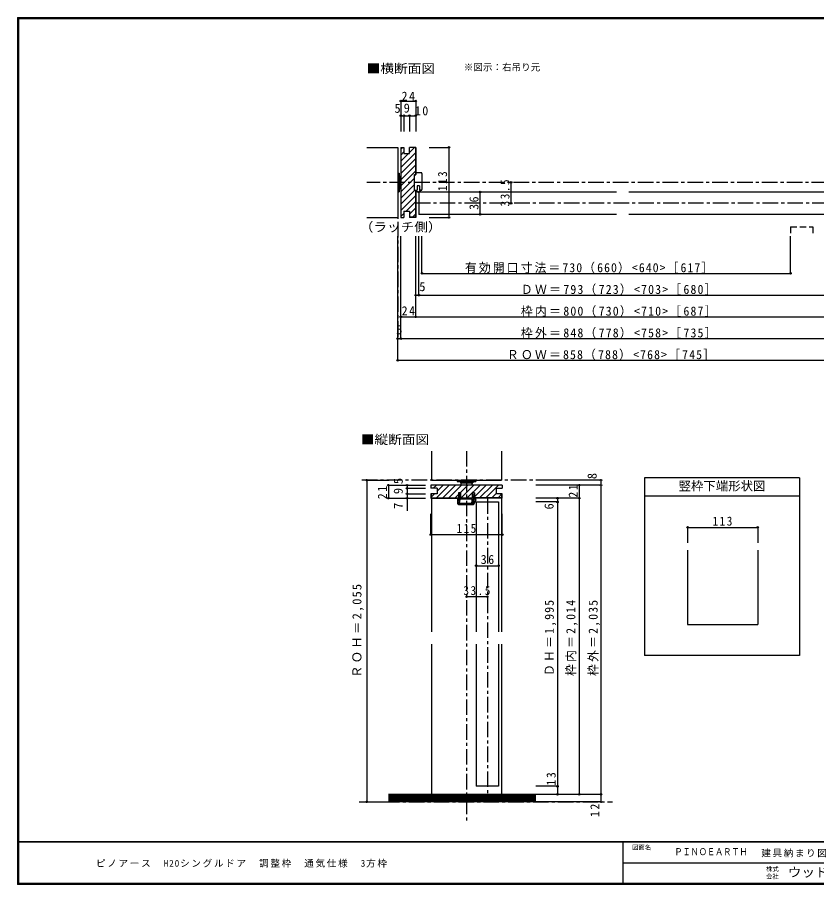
# Model space of a CAD drawing. Units: millimetres at full size, sheet at 1:5. Extents: x -973 to 977, y -718 to 696.
# Drawn here: x -973 to 314, y -701 to 696 of the extents above; entities that cross this region are included whole.
import ezdxf
from ezdxf.enums import TextEntityAlignment as Align

# ---------------------------------------------------------------- set-up
doc = ezdxf.new("R2010")
doc.units = ezdxf.units.MM
doc.header["$LTSCALE"] = 5
doc.header["$PDMODE"] = 32
doc.header["$PDSIZE"] = 2.5
doc.linetypes.add('CHAIN1', pattern=[8, 5, -1, 1, -1])
doc.linetypes.add('DASHED2', pattern=[3, 2, -1])
for name, color, linetype in [('0-0_補助線', 7, 'Continuous'), ('0-1_通り芯', 4, 'CHAIN1'), ('0-3_仕上げ', 7, 'Continuous'), ('0-4_枠', 4, 'Continuous'), ('0-6_扉', 6, 'Continuous'), ('0-7_金物', 7, 'Continuous'), ('0-A_文字', 3, 'Continuous'), ('0-B_寸法', 7, 'Continuous'), ('F-0_補助線', 7, 'Continuous'), ('F-1_枠', 6, 'Continuous'), ('F-A_文字', 7, 'Continuous')]:
    doc.layers.add(name, color=color, linetype=linetype)
doc.styles.add('ＭＳ ゴシック', font='')
doc.styles.get('ＭＳ ゴシック').set_extended_font_data('MS Gothic')

# ---------------------------------------------------------------- blocks, each defined once
blk = doc.blocks.new('13')
at = {"layer": '0-0_補助線'}
for p, q in [((-3.184, 13.914), (-3.184, 16.914)), ((5.816, 16.914), (-3.184, 16.914)), ((6.816, 15.914), (6.816, -10.086)), ((-4.984, 13.914), (-3.184, 13.914)), ((-4.984, -11.086), (-4.984, 13.914)), ((-4.984, -11.086), (-0.684, -11.086)), ((2.716, -4.086), (2.716, -11.086)), ((5.816, -11.086), (2.716, -11.086))]:
    blk.add_line(p, q, dxfattribs=at)
blk.add_lwpolyline([(2.716, -4.086), (-0.684, -4.086), (-0.684, -11.086)], dxfattribs=at)
for centre, radius, start, end in [((5.816, 15.914), 1, 0, 90), ((0.78, -9.605), 4.487, 199.27144, 340.72855), ((0.78, -9.605), 3.887, 202.39487, 337.60513), ((5.816, -10.086), 1, 270, 0)]:
    blk.add_arc(centre, radius, start, end, dxfattribs=at)

msp = doc.modelspace()

# ---------------------------------------------------------------- linework, layer by layer
at = {"layer": '0-0_補助線'}
for p, q in [((-360.7, 486.5), (-360.7, 373.5)), ((-360.7, 445), (-360.7, 415)), ((-360.7, 445), (-358.2, 445)), ((-358.2, 445), (-358.2, 415)), ((-358.2, 440), (-356.2, 440)), ((-356.2, 440), (-356.2, 420)), ((-356.2, 439), (-355.7, 439)), ((-358.2, 420), (-356.2, 420)), ((-356.2, 421), (-355.7, 421)), ((-360.7, 415), (-358.2, 415)), ((-263.918, -87.5), (-263.918, -78.8)), ((-263.393, -78.602), (-261.943, -80.502)), ((-261.618, -74), (-262.768, -74)), ((-262.168, -81), (-262.418, -81)), ((-262.405, -81.387), (-261.932, -83.105)), ((-262.118, -81), (-261.868, -81)), ((-261.618, -78.5), (-261.618, -74)), ((-261.117, -81.834), (-260.804, -82.695)), ((-260.668, -80.5), (-260.668, -81)), ((-241.918, -80), (-260.168, -80)), ((-239.418, -78.5), (-260.118, -78.5)), ((-240.868, -83.469), (-241.686, -86.092)), ((-241.418, -80.5), (-241.418, -82.46)), ((-240.168, -74), (-238.668, -71)), ((-240.168, -74), (-239.418, -74)), ((-240.018, -80), (-240.018, -82.337)), ((-238.918, -80), (-240.018, -80)), ((-238.618, -81), (-239.87, -82.203)), ((-239.468, -83), (-239.418, -83)), ((-239.418, -74), (-239.418, -78.5)), ((-239.418, -87), (-239.418, -83)), ((-238.918, -79.2), (-238.918, -80)), ((-237.918, -79.2), (-238.918, -79.2)), ((-236.418, -79.9), (-238.918, -79.9)), ((-238.668, -71), (-236.768, -74)), ((-237.918, -81), (-238.618, -81)), ((-237.918, -79.2), (-237.918, -74)), ((-237.918, -74), (-236.768, -74)), ((-236.418, -79.2), (-237.918, -79.2)), ((-237.918, -88), (-237.918, -81)), ((-235.434, -81.491), (-237.918, -86.44)), ((-234.808, -81.805), (-237.918, -88)), ((-262.918, -88.5), (-238.418, -88.5)), ((-239.418, -87), (-262.418, -87)), ((-239.573, -84.017), (-240.35, -86.509))]:
    msp.add_line(p, q, dxfattribs=at)
at = {"layer": '0-0_補助線', "color": 4}
for p, q in [((-355.7, 483.898), (-353.098, 486.5)), ((-355.7, 473.998), (-350.7, 478.998)), ((-355.7, 454.199), (-332.2, 477.699)), ((-355.7, 464.099), (-343.299, 476.5)), ((-341.7, 478.099), (-333.799, 486)), ((-355.7, 444.3), (-332.2, 467.8)), ((-355.7, 434.4), (-332.2, 457.9)), ((-355.7, 424.501), (-332.2, 448.001)), ((-355.7, 414.601), (-333.701, 436.6)), ((-355.7, 404.702), (-333.701, 426.701)), ((-355.7, 394.802), (-333.523, 416.979)), ((-355.7, 384.903), (-332.2, 408.403)), ((-347.204, 383.5), (-332.2, 398.503)), ((-355.7, 375.003), (-350.7, 380.003)), ((-341.7, 379.104), (-332.2, 388.604)), ((-336.905, 374), (-332.2, 378.704)), ((-303.375, -62.5), (-298.375, -57.5)), ((-298.076, -78), (-277.576, -57.5)), ((-296.289, -66.313), (-287.475, -57.5)), ((-288.176, -78), (-267.676, -57.5)), ((-278.277, -78), (-257.777, -57.5)), ((-260.377, -70), (-247.877, -57.5)), ((-258.478, -78), (-237.978, -57.5)), ((-248.579, -78), (-228.078, -57.5)), ((-236.768, -76.089), (-218.179, -57.5)), ((-228.78, -78), (-208.279, -57.5)), ((-218.88, -78), (-198.38, -57.5)), ((-306.789, -76.814), (-301.475, -71.5)), ((-268.378, -78), (-262.768, -72.391)), ((-208.981, -78), (-202.48, -71.5)), ((-199.081, -78), (-192.789, -71.708)), ((-307.289, -137.119), (-307.289, -103.876)), ((-192.289, -137.119), (-192.289, -103.876)), ((106.19, -125.5), (219.19, -125.5)), ((106.19, -125.5), (106.19, -150.5)), ((219.19, -125.5), (219.19, -150.5)), ((-307.289, -137.119), (-192.289, -137.119))]:
    msp.add_line(p, q, dxfattribs=at)
at = {"layer": '0-0_補助線', "color": 3}
for p, q in [((-355.7, 486.5), (-350.7, 486.5)), ((-355.7, 486.5), (-355.7, 373.5)), ((-350.7, 486.5), (-350.7, 476.5)), ((-350.7, 476.5), (-341.7, 476.5)), ((-341.7, 476.5), (-341.7, 486.5)), ((-331.7, 486.5), (-341.7, 486.5)), ((-332.2, 486), (-341.7, 486)), ((-332.2, 486), (-332.2, 442.991)), ((-331.7, 486.5), (-331.7, 442.991)), ((-333.701, 442.991), (-331.7, 442.991)), ((-333.701, 416.991), (-333.701, 442.991)), ((-331.7, 416.991), (-333.701, 416.991)), ((-332.2, 416.991), (-332.2, 374)), ((-331.7, 416.991), (-331.7, 373.5)), ((-350.7, 383.5), (-350.7, 373.5)), ((-350.7, 383.5), (-341.7, 383.5)), ((-341.7, 383.5), (-341.7, 373.5)), ((-355.7, 373.5), (-350.7, 373.5)), ((-332.2, 374), (-341.7, 374)), ((-331.7, 373.5), (-341.7, 373.5)), ((-307.289, -57.5), (-307.289, -62.5)), ((-192.289, -57.5), (-307.289, -57.5)), ((-297.289, -62.5), (-307.289, -62.5)), ((-297.289, -62.5), (-297.289, -71.5)), ((-202.289, -62.5), (-202.289, -71.5)), ((-202.289, -62.5), (-192.289, -62.5)), ((-192.289, -57.5), (-192.289, -62.5)), ((-297.289, -71.5), (-307.289, -71.5)), ((-307.289, -71.5), (-307.289, -78.5)), ((-307.289, -78.5), (-262.768, -78.5)), ((-240.468, -78.5), (-259.068, -78.5)), ((-236.768, -70), (-240.468, -70)), ((-240.468, -78.5), (-240.468, -70)), ((-236.768, -70), (-236.768, -78.5)), ((-192.789, -78), (-236.768, -78)), ((-192.289, -78.5), (-236.768, -78.5)), ((-192.289, -71.5), (-202.289, -71.5)), ((-192.789, -78), (-192.789, -71.5)), ((-192.289, -78.5), (-192.289, -71.5))]:
    msp.add_line(p, q, dxfattribs=at)
at = {"layer": '0-0_補助線', "color": 6}
for p, q in [((-326.7, 414.5), (-326.7, 378.5)), ((-234.289, -84.5), (-198.289, -84.5))]:
    msp.add_line(p, q, dxfattribs=at)
at = {"layer": '0-0_補助線', "color": 3}
for points in [[(-306.789, -71.5), (-306.789, -78), (-262.768, -78)], [(-259.068, -78.5), (-259.068, -70), (-262.768, -70), (-262.768, -78.5)]]:
    msp.add_lwpolyline(points, dxfattribs=at)
at = {"layer": '0-0_補助線'}
for points in [[(-259.368, -74), (-260.868, -71), (-262.768, -74)], [(-262.418, -87), (-262.418, -84.9), (-260.418, -84.9), (-260.418, -83.7), (-262.418, -83.7), (-262.418, -81)], [(-261.618, -78.5), (-261.868, -78.5), (-261.868, -81)], [(-259.368, -74), (-260.118, -74), (-260.118, -78.5)]]:
    msp.add_lwpolyline(points, dxfattribs=at)
for centre, radius, start, end in [((-263.618, -78.8), 0.3, 41.34778, 180), ((-262.118, -81.3), 0.3, 90, 196.79003), ((-262.168, -80.7), 0.3, 270, 41.34778), ((-261.368, -82.9), 0.6, 196.79003, 270), ((-261.368, -82.9), 0.6, 270, 23.33765), ((-261.668, -81), 1, 303.47738, 0), ((-260.168, -80.5), 0.5, 90, 180), ((-241.918, -80.5), 0.5, 0, 90), ((-240.218, -82.46), 1.2, 180, 237.21126), ((-239.218, -82.337), 0.8, 180, 221.40962), ((-239.468, -82.5), 0.5, 143.61521, 270), ((-240.718, -83.66), 1.2, 342.67017, 41.40962), ((-236.418, -81), 1.8, 333.42485, 90), ((-236.418, -81), 1.1, 333.42485, 90), ((-262.918, -87.5), 1, 180, 270), ((-241.018, -86.3), 0.7, 162.67017, 342.67017), ((-238.418, -88), 0.5, 270, 0)]:
    msp.add_arc(centre, radius, start, end, dxfattribs=at)
for p in [(106.19, -125.5), (219.19, -125.5), (-307.289, -137.119), (-192.289, -137.119)]:
    msp.add_point(p, dxfattribs=at)
at = {"layer": '0-1_通り芯'}
for p, q in [((-360.7, 486.5), (-360.7, 178.5)), ((411.006, 430), (-410.7, 430)), ((332.006, 396.5), (-331.7, 396.5)), ((-249.789, -2.5), (-249.789, -598.742)), ((-33.347, -49.5), (-422.595, -49.5)), ((-216.289, -78.5), (-216.289, -555.5)), ((-422.595, -567.5), (-14.84, -567.5))]:
    msp.add_line(p, q, dxfattribs=at)
at = {"layer": '0-3_仕上げ'}
for p, q in [((-410.7, 486.5), (-360.7, 486.5)), ((-410.7, 373.5), (-360.7, 373.5)), ((-306.289, -2.5), (-306.289, -49.5)), ((-193.289, -2.5), (-193.289, -49.5)), ((-306.289, -49.5), (-193.289, -49.5)), ((-138.347, -557), (-375.7, -557)), ((-138.347, -558.5), (-375.7, -558.5)), ((-138.347, -560), (-375.7, -560)), ((-138.347, -561.5), (-375.7, -561.5)), ((-138.347, -563), (-375.7, -563)), ((-138.347, -564.5), (-375.7, -564.5)), ((-138.347, -566), (-375.7, -566))]:
    msp.add_line(p, q, dxfattribs=at)
at = {"layer": '0-3_仕上げ', "color": 2}
for p, q in [((-138.347, -555.5), (-375.7, -555.5)), ((-138.347, -567.5), (-375.7, -567.5))]:
    msp.add_line(p, q, dxfattribs=at)
at = {"layer": '0-4_枠'}
for p, q in [((-306.289, -78.5), (-306.289, -293.5)), ((-193.289, -78.5), (-193.289, -293.5)), ((-306.289, -313.5), (-306.289, -555.5)), ((-193.289, -313.5), (-193.289, -555.5))]:
    msp.add_line(p, q, dxfattribs=at)
at = {"layer": '0-4_枠', "color": 3}
for p, q in [((106.19, -162.432), (106.19, -282.007)), ((219.19, -162.432), (219.19, -282.007)), ((106.19, -282.007), (219.19, -282.007))]:
    msp.add_line(p, q, dxfattribs=at)
at = {"layer": '0-6_扉'}
for p, q in [((-8.347, 414.5), (-326.7, 414.5)), ((330.006, 414.5), (11.653, 414.5)), ((-8.347, 378.5), (-326.7, 378.5)), ((330.006, 378.5), (11.653, 378.5)), ((-234.289, -84.5), (-234.289, -293.5)), ((-198.289, -84.5), (-198.289, -293.5)), ((-234.289, -313.5), (-234.289, -542.5)), ((-198.289, -313.5), (-198.289, -542.5)), ((-198.289, -542.5), (-234.289, -542.5))]:
    msp.add_line(p, q, dxfattribs=at)
at = {"layer": '0-6_扉', "linetype": 'DASHED2'}
for p, q in [((272.012, 358.408), (272.012, 343.5)), ((272.012, 358.408), (308.012, 358.408)), ((308.012, 358.408), (308.012, 343.5))]:
    msp.add_line(p, q, dxfattribs=at)
at = {"layer": '0-7_金物'}
for p, q in [((-264.789, -49.5), (-264.789, -51.5)), ((-264.789, -49.5), (-234.789, -49.5)), ((-264.789, -51.5), (-234.789, -51.5)), ((-259.789, -51.5), (-259.789, -53.5)), ((-259.789, -53.5), (-239.789, -53.5)), ((-258.789, -53.5), (-258.789, -57.5)), ((-240.789, -57.5), (-240.789, -53.5)), ((-239.789, -51.5), (-239.789, -53.5)), ((-234.789, -49.5), (-234.789, -51.5))]:
    msp.add_line(p, q, dxfattribs=at)
at = {"layer": '0-A_文字'}
for p, q in [((36.653, -45.5), (36.653, -332.007)), ((286.653, -45.5), (36.653, -45.5)), ((286.653, -45.5), (286.653, -332.007)), ((286.653, -75.5), (36.653, -75.5)), ((286.653, -332.007), (36.653, -332.007))]:
    msp.add_line(p, q, dxfattribs=at)
at = {"layer": '0-B_寸法', "color": 4}
for p, q in [((-355.7, 561.024), (-355.7, 511.982)), ((-355.7, 537.5), (-331.7, 537.5)), ((-350.7, 537.5), (-350.7, 511.982)), ((-341.7, 537.5), (-341.7, 511.982)), ((-309.84, 486.5), (-277.931, 486.5)), ((-277.931, 373.5), (-277.931, 486.5)), ((-177.931, 396.5), (-177.931, 430)), ((-227.931, 378.5), (-227.931, 414.5)), ((-309.84, 373.5), (-277.931, 373.5)), ((-360.7, 143.5), (-360.7, 343.5)), ((-355.7, 178.5), (-355.7, 343.5)), ((-331.7, 213.5), (-331.7, 343.5)), ((-326.7, 248.5), (-326.7, 343.5)), ((-321.7, 283.5), (-321.7, 343.5)), ((272.012, 283.5), (272.012, 343.5)), ((-321.7, 283.5), (272.012, 283.5)), ((-331.7, 248.5), (332.006, 248.5)), ((-355.7, 213.5), (356.006, 213.5)), ((-360.7, 178.5), (361.006, 178.5)), ((361.006, 143.5), (-360.7, 143.5)), ((-410.7, -49.5), (-374.442, -49.5)), ((-410.7, -49.5), (-410.7, -567.5)), ((-33.347, -49.5), (-138.347, -49.5)), ((-33.347, -49.5), (-33.347, -567.5)), ((-375.7, -57.5), (-315.7, -57.5)), ((-375.7, -57.5), (-375.7, -78.5)), ((-345.7, -57.5), (-345.7, -98.665)), ((-345.7, -62.5), (-315.7, -62.5)), ((-33.347, -57.5), (-138.347, -57.5)), ((-68.347, -57.5), (-68.347, -555.5)), ((-375.7, -78.5), (-315.7, -78.5)), ((-345.7, -71.5), (-315.7, -71.5)), ((-68.347, -78.5), (-138.347, -78.5)), ((-103.347, -78.5), (-103.347, -555.5)), ((-103.347, -84.5), (-138.347, -84.5)), ((-234.289, -187.191), (-198.289, -187.191)), ((-216.289, -237.191), (-249.789, -237.191)), ((-103.347, -542.5), (-138.347, -542.5)), ((-33.347, -555.5), (-138.347, -555.5)), ((-410.7, -567.5), (-374.442, -567.5)), ((-33.347, -567.5), (-138.347, -567.5))]:
    msp.add_line(p, q, dxfattribs=at)
msp.add_lwpolyline([(-355.7, 561.024), (-331.7, 561.024), (-331.7, 511.982)], dxfattribs=at)
at = {"layer": '0-B_寸法'}
for p in [(-355.7, 561.024), (-331.7, 561.024), (-355.7, 537.5), (-350.7, 537.5), (-341.7, 537.5), (-331.7, 537.5), (-277.931, 486.5), (-177.931, 430), (-227.931, 414.5), (-177.931, 396.5), (-227.931, 378.5), (-277.931, 373.5), (-321.7, 283.5), (272.012, 283.5), (-331.7, 248.5), (-326.7, 248.5), (-355.7, 213.5), (-331.7, 213.5), (-360.7, 178.5), (-355.7, 178.5), (-360.7, 143.5), (-410.7, -49.5), (-33.347, -49.5), (-375.7, -57.5), (-345.7, -57.5), (-345.7, -62.5), (-68.347, -57.5), (-33.347, -57.5), (-375.7, -78.5), (-345.7, -71.5), (-345.7, -78.5), (-103.347, -78.5), (-103.347, -84.5), (-68.347, -78.5), (-234.289, -187.191), (-198.289, -187.191), (-249.789, -237.191), (-216.289, -237.191), (-103.347, -542.5), (-103.347, -555.5), (-68.347, -555.5), (-33.347, -555.5), (-410.7, -567.5), (-33.347, -567.5)]:
    msp.add_point(p, dxfattribs=at)
at = {"layer": 'F-1_枠'}
for p, q in [((-973.347, 695.833), (-973.347, -700.833)), ((-973.347, 695.833), (976.653, 695.833)), ((-973.347, 695), (976.653, 695)), ((-973.347, 694.167), (976.653, 694.167)), ((-972.514, 695.833), (-972.514, -700.833)), ((-971.68, 695.833), (-971.68, -700.833)), ((976.653, -631.667), (-973.347, -631.667)), ((976.653, -632.5), (-973.347, -632.5)), ((1.653, -632.5), (1.653, -699.167)), ((1.653, -665.833), (974.986, -665.834)), ((976.653, -699.167), (-973.347, -699.167)), ((976.653, -700), (-973.347, -700)), ((976.653, -700.833), (-973.347, -700.833))]:
    msp.add_line(p, q, dxfattribs=at)

# ---------------------------------------------------------------- block references
at = {"layer": '0-0_補助線'}
msp.add_blockref('13', (-328.516, 428.577), dxfattribs=at)

# ---------------------------------------------------------------- texts
at = {"layer": '0-0_補助線', "char_height": 14.66, "attachment_point": 7, "style": 'ＭＳ ゴシック'}
for s, insert in [('\\T1.27;\\W0.9;113', (146.44, -123)), ('\\T1.27;\\W0.9;115', (-266.039, -134.619))]:
    msp.add_mtext(s, dxfattribs=dict(at, insert=insert))
at = {"layer": '0-A_文字', "color": 7, "style": 'ＭＳ ゴシック', "width": 1.1}
for s, p in [('■横断面図', (-410.7, 601.667)), ('（ラッチ側）', (-421.95, 346.605)), ('■縦断面図', (-420.108, 4.256))]:
    msp.add_text(s, height=14.66, dxfattribs=at).set_placement(p, align=Align.BOTTOM_LEFT)
at = {"layer": '0-A_文字', "color": 7, "style": 'ＭＳ ゴシック'}
for s, height, p in [('※図示：右吊り元', 11, (-254.281, 606.667)), ('竪枠下端形状図', 14.66, (91.653, -70.5))]:
    msp.add_text(s, height=height, dxfattribs=at).set_placement(p, align=Align.BOTTOM_LEFT)
at = {"layer": '0-B_寸法', "style": 'ＭＳ ゴシック'}
for s, p in [('5', (-365.87, 537.654)), ('9', (-351.083, 538.048)), ('5', (-325.95, 250.5)), ('5', (-363.2, 181))]:
    msp.add_text(s, height=14.66, dxfattribs=at).set_placement(p, align=Align.BOTTOM_LEFT)
for s, p in [('8', (-35.921, -47.857)), ('5', (-348.2, -55.792)), ('9', (-348.2, -72)), ('7', (-348.2, -95.662)), ('6', (-105.355, -96.654))]:
    msp.add_text(s, height=14.66, rotation=90, dxfattribs=at).set_placement(p, align=Align.BOTTOM_LEFT)
at = {"layer": '0-B_寸法', "char_height": 14.66, "attachment_point": 7, "style": 'ＭＳ ゴシック'}
for s, insert in [('\\T1.27;\\W0.95;24', (-354.469, 561.605)), ('\\T1.27;\\W0.95;10', (-333.05, 537.851)), ('\\T1.18;\\W0.95;有効開口寸法＝730（660）<640>［617］', (-252.347, 283.5)), ('\\T1.2;\\W0.95;ＤＷ＝793（723）<703>［680］', (-162.347, 248.5)), ('\\T1.27;\\W0.95;24', (-354.325, 216)), ('\\T1.2;\\W0.95;枠内＝800（730）<710>［687］', (-162.347, 213.5)), ('\\T1.2;\\W0.95;枠外＝848（778）<758>［735］', (-162.347, 178.5)), ('\\T1.19;\\W0.95;ＲＯＷ＝858（788）<768>［745］', (-184.847, 143.5)), ('\\T1.27;\\W0.95;36', (-226.914, -184.691)), ('\\T1.28;\\W0.9;33.5', (-254.914, -234.691))]:
    msp.add_mtext(s, dxfattribs=dict(at, insert=insert))
at = {"layer": '0-B_寸法', "char_height": 14.66, "attachment_point": 7, "rotation": 90, "style": 'ＭＳ ゴシック'}
for s, insert in [('\\T1.27;\\W0.9;113', (-281.008, 416.023)), ('\\T1.28;\\W0.9;33.5', (-180.431, 391.375)), ('\\T1.27;\\W0.95;36', (-230.431, 385.875)), ('\\T1.27;\\W0.95;21', (-378.2, -80.125)), ('\\T1.27;\\W0.95;21', (-70.847, -77.621)), ('\\T1.18;ＲＯＨ＝2,055', (-415.341, -368)), ('\\T1.19;\\W0.95;ＤＨ＝1,995', (-105.527, -364.75)), ('\\T1.19;\\W0.95;枠内＝2,014', (-70.847, -364.75)), ('\\T1.19;\\W0.95;枠外＝2,035', (-34.833, -364.75)), ('\\T1.27;\\W0.95;13', (-106.056, -541.32)), ('\\T1.27;\\W0.95;12', (-35.847, -591.958))]:
    msp.add_mtext(s, dxfattribs=dict(at, insert=insert))
at = {"layer": 'F-0_補助線', "style": 'ＭＳ ゴシック', "width": 0.85}
msp.add_text('ＰＩＮＯＥＡＲＴＨ', height=11, dxfattribs=at).set_placement((84.986, -656.667), align=Align.BOTTOM_LEFT)
at = {"layer": 'F-0_補助線', "insert": (224.986, -656.667), "char_height": 11, "attachment_point": 7, "style": 'ＭＳ ゴシック'}
msp.add_mtext('\\T1.17;建具納まり図', dxfattribs=at)
at = {"layer": 'F-A_文字', "style": 'ＭＳ ゴシック'}
for s, p in [('図面名', (16.653, -646.667)), ('株式', (232.486, -681.5)), ('会社', (232.486, -693.5))]:
    msp.add_text(s, height=7.331, dxfattribs=at).set_placement(p, align=Align.BOTTOM_LEFT)
at = {"layer": 'F-A_文字', "style": 'ＭＳ ゴシック', "width": 1.1}
msp.add_text('ウッドワン・・・', height=14.66, dxfattribs=at).set_placement((267.486, -692.5), align=Align.BOTTOM_LEFT)
at = {"layer": 'F-A_文字', "insert": (-846.68, -673.333), "char_height": 11, "attachment_point": 7, "style": 'ＭＳ ゴシック'}
msp.add_mtext('\\T1.18;ピノアース\u3000H20シングルドア\u3000調整枠\u3000通気仕様\u30003方枠', dxfattribs=at)

doc.saveas('drawing.dxf')
